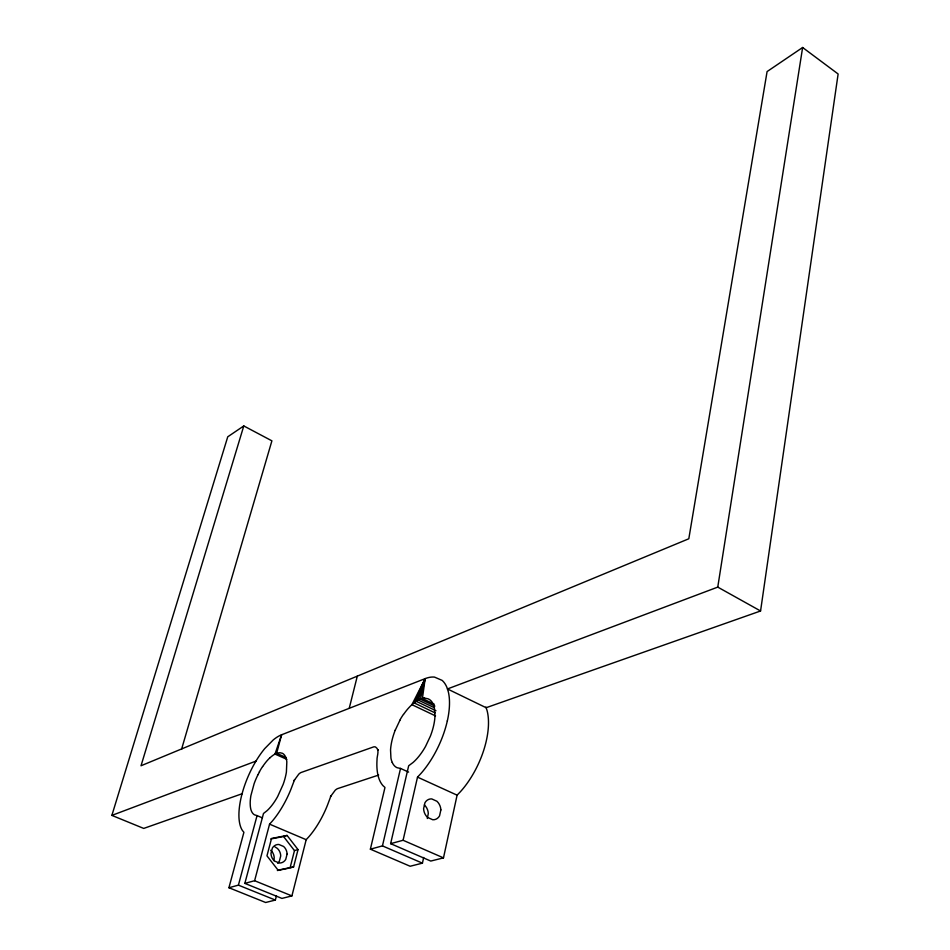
<?xml version="1.0" encoding="UTF-8"?>
<svg xmlns="http://www.w3.org/2000/svg" width="950" height="950" viewBox="0 0 950 950"><rect width="100%" height="100%" fill="white"/><g stroke="black" fill="none" stroke-linecap="round" stroke-linejoin="round"><path stroke-width="1.43" d="M273.885 860.629L274.206 857.814A9.251 7.932 77.2 0 0 270.738 850.262M760.57 610.981L717.761 587.112L447.45 688.952L486.139 707.714L760.57 610.981L838.126 73.981L802.631 47.5L767.089 71.571L688.809 538.769L141.028 765.759L243.782 425.944L271.902 440.836L181.521 749.396M717.761 587.112L802.631 47.5M403.584 714.412A37.501 17.302 -65.2 0 1 411.908 704.674C416.147 700.946 421.859 696.991 427.785 698.725A37.501 17.29 -65.2 0 1 432.927 703.558A37.715 17.397 -65.2 0 1 434.387 707.774L434.993 715.944A38.416 17.718 -65.2 0 1 433.628 725.681A38.416 17.706 -65.2 0 1 430.397 736.131L425.588 746.344A37.715 17.397 -65.2 0 1 421.717 752.554A37.501 17.302 -65.2 0 1 413.084 762.458L408.678 765.759L390.628 843.659L430.777 861.056L443.484 857.874L457.093 795.162L460.465 791.659A60.396 29.129 -65.4 0 0 481.555 756.426A60.325 29.094 -65.4 0 0 488.49 723.793A60.396 29.129 -65.4 0 0 487.101 710.659L485.925 707.061M294.037 780.615L298.787 774.119A13.348 5.581 -66.3 0 1 300.948 772.552L373.659 746.89A14.108 6.306 -65.8 0 1 375.618 747.056C380.131 749.835 376.723 756.057 377.008 760.107A61.073 28.179 -65.2 0 0 383.004 785.674L384.976 787.467L370.381 849.181L410.127 866.246L422.429 863.158L423.688 857.47M390.628 843.659L403.085 840.275L417.513 777.124L420.874 773.561A61.073 28.179 -65.2 0 0 442.094 737.877A60.99 28.144 -65.2 0 0 447.331 720.848M370.381 849.181L382.446 845.892L400.532 768.431L397.124 767.731A37.501 17.302 -65.2 0 1 392.243 762.446M349.22 708.332L357.307 676.139M269.764 757.981C273.042 754.989 277.661 751.379 282.34 753.267A33.559 13.585 -66.3 0 1 285.297 756.331A33.749 13.668 -66.3 0 1 286.829 761.817L286.401 772.113A33.986 13.763 -66.3 0 1 283.183 784.332L277.661 796.539A33.749 13.668 -66.3 0 1 272.543 804.519A33.559 13.585 -66.3 0 1 267.069 810.671L263.483 813.497L244.851 883.381L281.936 898.415L291.911 895.909L306.185 839.693L308.988 836.629A54.103 22.931 -66.5 0 0 327.358 805.469L331.016 795.72M270.857 838.969L283.539 836.499L294.476 850.618L290.059 867.896L293.609 866.922L298.027 849.597L287.066 835.43L271.534 838.458L266.962 855.855L278.065 870.153L293.609 866.922M447.331 720.943A61.073 28.179 -65.2 0 0 448.341 691.897L447.26 688.311A60.943 28.12 -65.2 0 0 442.106 680.378L434.506 677.101A61.643 28.441 -65.2 0 0 425.161 678.633L281.592 734.778A55.159 22.337 -66.3 0 0 273.303 739.884L264.694 748.636A54.566 22.099 -66.3 0 0 256.476 760.249L253.911 764.679A54.637 22.123 -66.3 0 0 247.178 778.715A54.566 22.099 -66.3 0 0 242.214 793.238A54.566 22.099 -66.3 0 0 239.424 807.096A54.649 22.135 -66.3 0 0 242.499 830.597L243.912 832.307L228.926 887.727L265.656 902.5L275.358 900.066L276.45 895.803M244.851 883.381L254.612 880.721L269.562 824.149L272.353 821.049A54.649 22.135 -66.3 0 0 290.831 789.533L294.571 779.712M228.926 887.727L238.414 885.139L257.058 815.599L254.481 814.827A33.559 13.585 -66.3 0 1 250.99 809.851A33.761 13.668 -66.3 0 1 250.301 805.826L250.194 803.51A34.141 13.823 -66.3 0 1 250.907 795.566L254.137 783.655A34.141 13.823 -66.3 0 1 258.02 774.606M242.381 793.642L143.723 828.424L111.874 815.397L227.751 436.798L243.782 425.944M427.322 818.52L428.296 813.497A10.474 8.455 74.5 0 0 424.365 804.947M395.212 730.265L399.855 720.421M257.996 774.678L259.504 771.828M330.481 796.611L335.231 790.21A13.217 5.783 -66.5 0 1 337.428 788.678L378.682 775.057M111.874 815.397L256.001 761.092M283.539 836.499L287.066 835.43M294.476 850.618L298.027 849.597M277.364 870.533L288.646 868.193M238.414 885.139L275.358 900.066M254.612 880.721L291.911 895.909M257.058 815.599L262.414 817.879M269.562 824.149L306.185 839.693M382.446 845.892L422.429 863.158M403.085 840.275L443.484 857.874M285.819 757.399L276.64 753.314L281.592 734.778L274.989 754.074L286.793 759.311M400.532 768.431L408.607 772.113M417.513 777.124L457.093 795.162M435.551 715.92L411.908 704.674L425.161 678.633L422.394 698.547L434.257 704.223M435.931 710.719L416.207 701.314L425.161 678.633L420.399 699.153L434.886 706.087M435.088 712.868L414.069 702.857L425.161 678.633L418.321 700.079L434.126 707.619M274.978 846.925L277.246 848.338A9.298 7.956 77.1 0 1 280.725 855.938L279.348 861.282A9.298 7.956 77.1 0 1 277.626 863.253M262.699 766.519A33.559 13.585 -66.3 0 1 269.705 757.993M259.338 771.887A33.749 13.668 -66.3 0 1 262.58 766.567M399.653 720.504A37.715 17.397 -65.2 0 1 403.37 714.483M395.236 730.146A38.439 17.741 -65.2 0 0 390.545 749.906L390.937 758.1A37.727 17.397 -65.2 0 0 392.243 762.446M440.871 809.887L439.553 815.884A10.581 8.491 74.3 0 1 432.784 819.755L427.595 817.439A10.581 8.491 74.3 0 1 423.593 808.747L424.947 802.726A10.581 8.491 74.3 0 1 431.739 798.914L436.893 801.242A10.581 8.491 74.3 0 1 440.871 809.887M287.09 854.109L285.712 859.477A9.346 7.98 76.9 0 1 279.3 863.028L274.514 861.033A9.346 7.98 76.9 0 1 270.988 853.349L272.401 847.97A9.346 7.98 76.9 0 1 278.825 844.467L283.587 846.462A9.346 7.98 76.9 0 1 287.09 854.109M424.424 697.633L424.306 698.274L424.424 697.633M378.326 749.942L377.72 749.776L378.326 749.942"/></g></svg>
